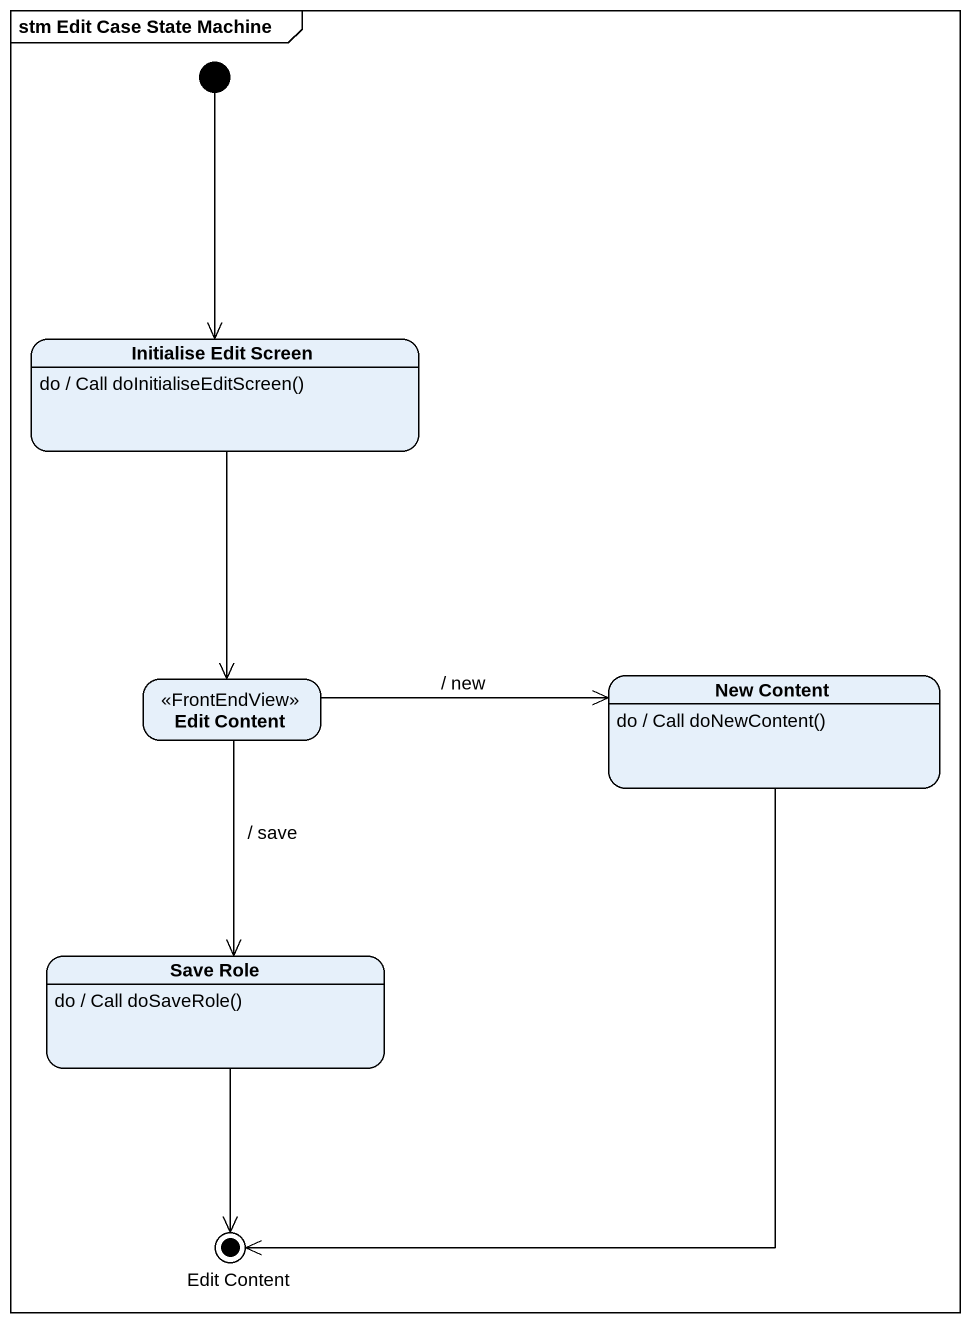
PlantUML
@startuml
mainframe stm Edit Case State Machine
hide empty description
state "Initialise Edit Screen" as Initialise_Edit_Screen
Initialise_Edit_Screen : do / Call doInitialiseEditScreen()
state "Edit Content" as Edit_Content <<FrontEndView>>
state "New Content" as New_Content
New_Content : do / Call doNewContent()
state "Save Role" as Save_Role
Save_Role : do / Call doSaveRole()
state "Edit Content" as Edit_Content_2 <<end>>
[*] --> Initialise_Edit_Screen
Initialise_Edit_Screen --> Edit_Content
Edit_Content -right-> New_Content : / new
Edit_Content --> Save_Role : / save
New_Content --> Edit_Content_2
Save_Role --> Edit_Content_2
@enduml
